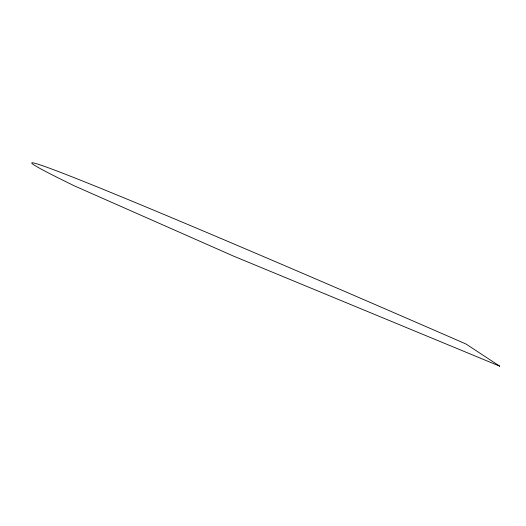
<?xml version="1.0" encoding="UTF-8"?>
<svg xmlns="http://www.w3.org/2000/svg" width="526" height="526" viewBox="0 0 526 526"><rect width="100%" height="100%" fill="white"/><g stroke="black" fill="none" stroke-linecap="round" stroke-linejoin="round"><path stroke-width="0.79" d="M499.7 366.155L233.268 255.998L74.791 186.053A647.841 9.948 23.8 0 1 465.911 343.965L499.7 366.155"/></g></svg>
